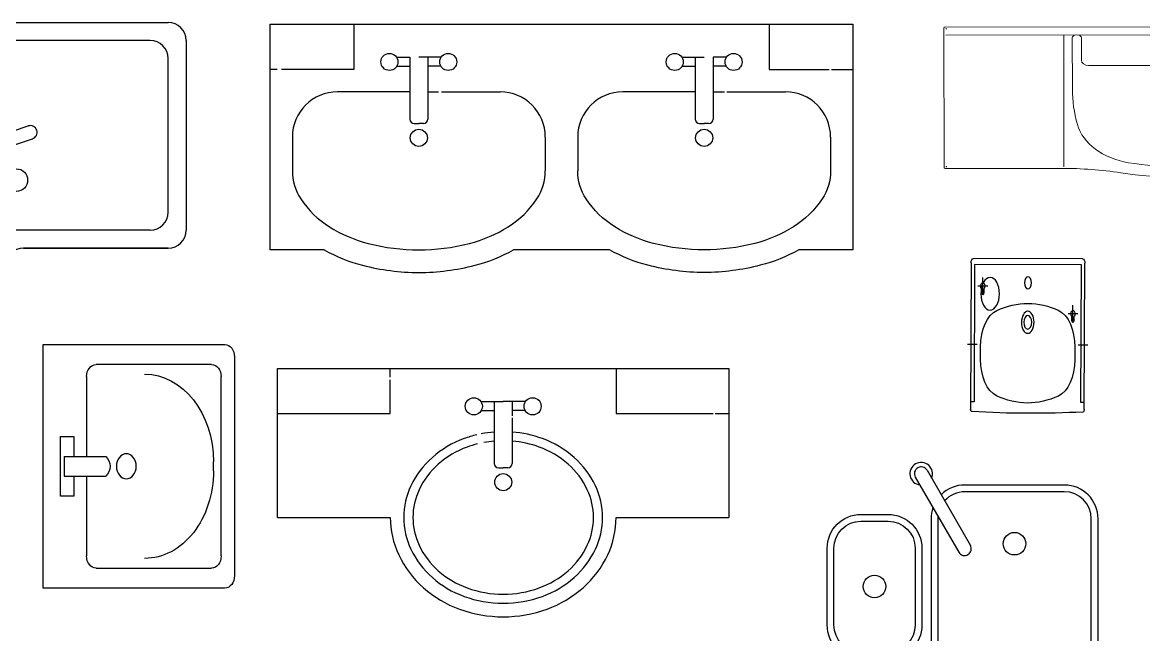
# Model space of a CAD drawing. Header units: millimetres. Extents: x -1044 to 14019, y -747 to 8847.
# Drawn here: x 8381 to 10864, y 1716 to 3072 of the extents above; entities that cross this region are included whole.
import ezdxf

# ---------------------------------------------------------------- set-up
doc = ezdxf.new("R2010")
doc.units = ezdxf.units.MM
doc.layers.add('SANTEH', color=7, linetype='Continuous')

# ---------------------------------------------------------------- blocks, each defined once
blk = doc.blocks.new('s_12')
at = {"layer": 'SANTEH'}
for p, q in [((0, -2.273736754432321e-13), (-241.0603829939669, 0.8921886176137832)), ((0, -2.273736754432321e-13), (-241.0603829939669, 0.8921886176137832)), ((-246.5248572910541, -8.594725898843762), (-247.7230765717595, -332.3415133102374)), ((-246.5248572910541, -8.594725898843762), (-247.7230765717595, -332.3415133102374)), ((-238.937928780404, -12.42566151424876), (-240.0638933185655, -316.6499448643947)), ((-2.220976110652373, -13.3017746612752), (-238.937928780404, -12.42566151424876)), ((-3.346940648812961, -317.5260580114202), (-2.220976110652373, -13.3017746612752)), ((4.195882232746953, -333.2738906043207), (5.39410151345237, -9.527103192927143)), ((4.195882232746953, -333.2738906043207), (5.39410151345237, -9.527103192927143)), ((-220.7246546452106, -79.04304424709085), (-220.58390907794, -41.01500882832192)), ((-209.7957060510362, -60.06921521417576), (-231.5128576721154, -59.98883786123702)), ((-222.8822952505916, -75.23220296999102), (-222.8503748710391, -66.60763774813518)), ((-218.5069445468025, -66.62371321872365), (-218.5388649263759, -75.24827844057859)), ((-10.22310404474956, -121.6535435312364), (-31.94025566582786, -121.5731661782977)), ((-21.15205263892403, -140.6273725641515), (-21.01130707165339, -102.5993371453826)), ((-23.30969324430407, -136.8165312870508), (-23.27777286475157, -128.1919660651968)), ((-18.93434254051499, -128.2080415357843), (-18.96626292008841, -136.8326067576384)), ((-232.8362032766981, -189.2810315561367), (-254.3183671623892, -189.2015239163395)), ((-225.5972883023614, -222.0123819510711), (-225.4959514939264, -194.6321964495585)), ((-17.01129593157657, -195.4038190377653), (-17.11263274001158, -222.7840045392779)), ((-9.631635389970143, -190.1071340139299), (11.85052849572003, -190.186641653728)), ((-240.0638933185655, -316.6499448643947), (-247.6648963859434, -316.6218127908653)), ((4.25406241856399, -317.5541900849487), (-3.346940648812961, -317.5260580114202))]:
    blk.add_line(p, q, dxfattribs=at)
at = {"layer": 'SANTEH', "extrusion": (0, 0, -1)}
for centre, major_axis, ratio, start_param, end_param in [((-241.0955693857845, -8.614820237077993), (-0.03518639181741144, -9.507008854692009), 0.571082659988276, 1.570796326794901, 3.141592653589808), ((-241.0955693857845, -8.614820237077993), (-0.03518639181741144, -9.507008854692009), 0.571082659988276, 1.570796326794901, 3.141592653589808), ((-0.03518639181766048, -9.507008854692003), (-0.03518639181792757, -9.507008854692005), 0.5710826599882761, 3.141592653589713, 4.712388980384663), ((-0.03518639181766048, -9.507008854692003), (-0.03518639181792757, -9.507008854692005), 0.5710826599882761, 3.141592653589713, 4.712388980384663), ((-204.4066127536125, -77.03550022154218), (-0.1337082889053057, -36.12663364782924), 0.5710826599882747, 1.570796326794911, 7.853981633974497), ((-120.7272352911614, -52.79315527746826), (-0.04926094854451956, -13.30981239656887), 0.5710826599882705, 1.570796326794893, 7.853981633974479), ((-220.7105800884838, -75.24024070528435), (-0.01407455672764684, -3.802803541877252), 0.5710826599881978, 4.712388980384586, 7.853981633974379), ((-122.6288734880027, -566.59665265021), (-1.732743516116807, -468.1698548702201), 0.5710826599882669, 2.8815299009064, 3.401655406273185), ((-121.0509500958833, -140.2576367406357), (-0.09007716305218824, -24.33794266801155), 0.5710826599882589, 1.570796326794935, 7.853981633974522), ((-21.08167985528871, -121.6133548547671), (-0.02814911345445942, -7.605607083753828), 0.5710826599882735, 0.5235987756009726, 5.759586531578486), ((-121.0509500958833, -140.2576367406357), (-0.05629822690882892, -15.21121416750755), 0.5710826599882659, 1.570796326794866, 7.853981633974453), ((-21.13797808219624, -136.824569022345), (-0.01407455672703064, -3.802803541877256), 0.5710826599881977, 4.712388980384679, 7.853981633974472), ((-177.8195547359892, -222.1892121275334), (-0.3096402479950959, -83.6616779212894), 0.5710826599882703, 0.2600627526833672, 1.570796326794872), ((-64.89036630638384, -222.607174362812), (-0.3096402479941158, -83.66167792128934), 0.5710826599882737, -1.570796326794876, -0.2600627526833927), ((-119.9797107459372, 149.1804516613749), (-1.732743516116128, -468.169854870219), 0.5710826599882658, -0.2600627526833941, 0.2600627526833907), ((-95.8374492437033, 6672.176474220473), (-25.95945235870965, -7013.982698680579), 0.5710826599882604, -0.03066260454067549, 0.03066260454067526), ((-95.8374492437033, 6672.176474220473), (-25.95945235870965, -7013.982698680579), 0.5710826599882604, -0.03066260454067549, 0.03066260454067526), ((0.9383094895847535, -333.2618340013798), (-0.02111183509003925, -5.704205312814928), 0.571082659988311, -1.570796326794847, -0.03066260454057512), ((0.9383094895847535, -333.2618340013798), (-0.02111183509003925, -5.704205312814928), 0.571082659988311, -1.570796326794847, -0.03066260454057512)]:
    blk.add_ellipse(centre, major_axis=major_axis, ratio=ratio, start_param=start_param, end_param=end_param, dxfattribs=at)
at = {"layer": 'SANTEH', "extrusion": (0, 0, -0.9999999999999997)}
blk.add_ellipse((-220.6542818615753, -60.02902653770639), major_axis=(-0.0281491134535956, -7.60560708375372), ratio=0.5710826599882555, start_param=0.5235987756010863, end_param=5.759586531578606, dxfattribs=at)
at = {"layer": 'SANTEH', "extrusion": (0, 0, -0.9999999999999999)}
for centre, major_axis, ratio, start_param, end_param in [((-177.7182179275542, -194.8090266260217), (-0.3096402479942791, -83.66167792128955), 0.5710826599882758, 1.570796326794893, 2.881529900906395), ((-64.78902949794883, -195.2269888613002), (-0.309640247994284, -83.66167792128961), 0.5710826599882701, 3.401655406273186, 4.712388980384696)]:
    blk.add_ellipse(centre, major_axis=major_axis, ratio=ratio, start_param=start_param, end_param=end_param, dxfattribs=at)
at = {"layer": 'SANTEH', "extrusion": (0, 0, -0.9999999999999998)}
blk.add_ellipse((-244.4655038285978, -332.3535699131792), major_axis=(-0.0211118350899364, -5.704205312814517), ratio=0.5710826599882732, start_param=0.03066260454109915, end_param=1.570796326795094, dxfattribs=at)
blk.add_ellipse((-244.4655038285978, -332.3535699131792), major_axis=(-0.0211118350899364, -5.704205312814517), ratio=0.5710826599882732, start_param=0.03066260454109915, end_param=1.570796326795094, dxfattribs=at)
blk = doc.blocks.new('s_17')
at = {"layer": 'SANTEH'}
for p, q in [((-361.444962451671, 455.4662973427112), (-265.4253848350199, 289.1555103893697)), ((-387.425724565197, 440.4662973427112), (-291.406146948575, 274.1555103893697))]:
    blk.add_line(p, q, dxfattribs=at)
for points in [[(-277.6561732968257, -27.03370265731792), (-57.65617329682573, -27.03370265731792, 0.4142135623730951), (17.34382670317427, 47.96629734268208), (17.34382670317427, 347.9662973426821, 0.4142135623730951), (-57.65617329682573, 422.9662973426821), (-277.6561732968257, 422.9662973426821, 0.1967695390479343), (-330.2499422383844, 401.4349373901277)], [(-277.6561732968257, -12.03370265731792), (-57.65617329682573, -12.03370265731792, 0.4142135623730951), (2.343826703174273, 47.96629734268208), (2.343826703174273, 347.9662973426821, 0.4142135623730951), (-57.65617329682573, 407.9662973426821), (-277.6561732968257, 407.9662973426821, 0.2138042647151934), (-322.4360141418583, 387.9008169202789)], [(-348.4001270330918, 372.8719796213045, 0.08482843966369735), (-352.6561732968257, 347.9662973426821), (-352.6561732968257, 47.96629734268208, 0.4142135623730951), (-277.6561732968257, -27.03370265731792)], [(-337.374356984481, 353.7747857045397, 0.02424474674015618), (-337.6561732968257, 347.9662973426821), (-337.6561732968257, 47.96629734268208, 0.4142135623730951), (-277.6561732968257, -12.03370265731792)]]:
    blk.add_lwpolyline(points, format="xyb", dxfattribs=at)
for points in [[(-507.6561732968257, 357.9662973426821), (-447.6561732968257, 357.9662973426821, -0.4142135623730951), (-372.6561732968257, 282.9662973426821), (-372.6561732968257, 112.9662973426821, -0.4142135623730951), (-447.6561732968257, 37.96629734268208), (-507.6561732968257, 37.96629734268208, -0.4142135623730951), (-582.6561732968257, 112.9662973426821), (-582.6561732968257, 282.9662973426821, -0.4142135623730951)], [(-507.6561732968257, 342.9662973426821), (-447.6561732968257, 342.9662973426821, -0.4142135623730951), (-387.6561732968257, 282.9662973426821), (-387.6561732968257, 112.9662973426821, -0.4142135623730951), (-447.6561732968257, 52.96629734268208), (-507.6561732968257, 52.96629734268208, -0.4142135623730951), (-567.6561732968257, 112.9662973426821), (-567.6561732968257, 282.9662973426821, -0.4142135623730951)]]:
    blk.add_lwpolyline(points, format="xyb", close=True, dxfattribs=at)
for centre in [(-167.6561732968257, 292.9662973426821), (-477.6561732968257, 197.9662973426821)]:
    blk.add_circle(centre, 25, dxfattribs=at)
for centre, radius, start, end in [((-374.4353435084631, 447.9662973426821), 25, 336.8698976456161, 263.1301023545669), ((-374.4353435084631, 447.9662973426821), 15, 30.00000000015268, 210.0000000001527), ((-278.415765891812, 281.6555103893697), 15, 210.0000000001527, 30.00000000015268)]:
    blk.add_arc(centre, radius, start, end, dxfattribs=at)
blk = doc.blocks.new('s_19')
at = {"layer": 'SANTEH'}
for p, q in [((-1290, 0), (0, 0)), ((-1290, -500), (-1290, 0)), ((0, 0), (0, -500)), ((-1104.753307747189, -0.3055032857519109), (-1104.753307747189, -100.3055032857519)), ((-185.246692252811, -0.3055032857519109), (-185.246692252811, -100.3055032857519)), ((-1010.37205525575, -73.25959972612327), (-980.9546219580807, -73.25959972612327)), ((-980.9546219580807, -73.25959972612327), (-980.9546219580807, -210.2720590837998)), ((-911.5371886604116, -73.25959972612327), (-960.9546219580807, -73.25959972612327)), ((-940.9546219580807, -73.25959972612327), (-940.9546219580807, -210.2720590837998)), ((-378.4628113395884, -73.25959972612327), (-329.0453780419484, -73.25959972612327)), ((-349.0453780419484, -73.25959972612327), (-349.0453780419484, -210.2720590837998)), ((-309.0453780419484, -73.25959972612327), (-309.0453780419484, -210.2720590837998)), ((-279.6279447442794, -73.25959972612327), (-309.0453780419484, -73.25959972612327)), ((-1009.747645822645, -93.25959972612327), (-980.9546219580807, -93.25959972612327)), ((-912.1615980935167, -93.25959972612327), (-940.9546219580807, -93.25959972612327)), ((-377.8384019065124, -93.25959972612327), (-349.0453780419484, -93.25959972612327)), ((-280.2523541773844, -93.25959972612327), (-309.0453780419484, -93.25959972612327)), ((-1274.648771926615, -100.3055032857519), (-1290, -100.3055032857519)), ((-1104.753307747189, -100.3055032857519), (-1265.188038400578, -100.3055032857519)), ((-185.246692252811, -100.3055032857519), (-51.84825590153923, -100.3055032857519)), ((-47.1178891385207, -100.3055032857519), (0, -100.3055032857519)), ((-980.9546219580807, -150), (-1140.954621958081, -150)), ((-940.9546219580807, -150), (-917.5059127985733, -150)), ((-910.4103289499762, -150), (-780.9546219580807, -150)), ((-349.0453780419484, -150), (-509.0453780419484, -150)), ((-309.0453780419484, -150), (-283.636362105608, -150)), ((-278.9059953425894, -150), (-149.0453780419484, -150)), ((-970.9546219580807, -220.2720590837998), (-960.9546219580807, -220.2720590837998)), ((-950.9546219580807, -220.2720590837998), (-960.9546219580807, -220.2720590837998)), ((-339.0453780419484, -220.2720590837998), (-329.0453780419484, -220.2720590837998)), ((-319.0453780419484, -220.2720590837998), (-329.0453780419484, -220.2720590837998)), ((-1240.954621958081, -250), (-1240.954621958081, -325)), ((-680.9546219580807, -250), (-680.9546219580807, -325)), ((-609.0453780419484, -250), (-609.0453780419484, -325)), ((-49.04537804194842, -250), (-49.04537804194842, -325)), ((-1170.477622403385, -500), (-1290, -500)), ((-538.5683784872526, -500), (-751.4316215127474, -500)), ((0, -500), (-119.5223775966442, -500))]:
    blk.add_line(p, q, dxfattribs=at)
for points in [[(-1240.954621958081, -325, 0.1473733360632139), (-1222.240016698197, -387.1148475882947, 0.1071362639938622), (-1158.944520690304, -448.7436867076613, 0.07646786530060071), (-1072.847919218912, -485.7512065107294, 0.06341529084545691), (-960.9546219580807, -500, 0.06341529084545691), (-849.0613246972498, -485.7512065107294, 0.07646786530060076), (-762.9647232258576, -448.7436867076613, 0.1071362639938617), (-699.6692272179644, -387.1148475882947, 0.1473733360632141), (-680.9546219580807, -325, 0.1473733360632128)], [(-49.04537804194842, -325, -0.1473733360632139), (-67.759983301803, -387.1148475882947, -0.1071362639938622), (-131.0554793096962, -448.7436867076613, -0.07646786530060071), (-217.1520807811175, -485.7512065107294, -0.06341529084545691), (-329.0453780419484, -500, -0.06341529084545691), (-440.9386753027793, -485.7512065107294, -0.07646786530060076), (-527.0352767741715, -448.7436867076613, -0.1071362639938617), (-590.3307727820647, -387.1148475882947, -0.1473733360632141), (-609.0453780419484, -325, -0.1473733360632128)], [(-1170.477622403385, -500, 0.0642678124434457), (-1085.378982502996, -534.1554672009952, 0.0634152908454563), (-960.9546219580807, -550, 0.06341529084545708), (-836.5302614131651, -534.1554672009661, 0.06426781244344464), (-751.4316215127474, -500, 0.107136263993862)], [(-119.5223775966442, -500, -0.06426781244344526), (-204.6210174970329, -534.1554672009952, -0.06341529084545626), (-329.0453780419484, -550, -0.06341529084545731), (-453.469738586864, -534.1554672009661, -0.06426781244344389), (-538.5683784872526, -500, -0.1071362639938632)]]:
    blk.add_lwpolyline(points, format="xyb", dxfattribs=at)
for centre in [(-1026.103480685299, -83.76048942632042), (-895.8057632308628, -83.76048942632042), (-394.1942367691663, -83.76048942632042), (-263.8965193147305, -83.76048942632042), (-960.9546219580807, -251.7747281844204), (-329.0453780419484, -251.7747281844204)]:
    blk.add_circle(centre, 18.91418596032807, dxfattribs=at)
for centre, radius, start, end in [((-1140.954621958081, -250), 100, 90, 180), ((-780.9546219580807, -250), 100, 0, 90), ((-509.0453780419484, -250), 100, 90, 180), ((-149.0453780419484, -250), 100, 0, 90), ((-970.9546219580807, -210.2720590837998), 10, 180, 270), ((-950.9546219580807, -210.2720590837998), 10, 270, 0), ((-339.0453780419484, -210.2720590837998), 10, 180, 270), ((-319.0453780419484, -210.2720590837998), 10, 270, 0)]:
    blk.add_arc(centre, radius, start, end, dxfattribs=at)
blk = doc.blocks.new('s_20')
at = {"layer": 'SANTEH'}
for p, q in [((-1000, 0), (0, 0)), ((-1000, -330), (-1000, 0)), ((-750, -19.09056830537156), (-750, 0)), ((-250, 0), (-250, -100)), ((0, 0), (0, -330)), ((-750, -100), (-750, -25.22823470598087)), ((-549.417433297669, -73.25959972612327), (-500, -73.25959972612327)), ((-520, -73.25959972612327), (-520, -210.2720590837707)), ((-450.582566702331, -73.25959972612327), (-500, -73.25959972612327)), ((-480, -73.25959972612327), (-480, -105.018099294015)), ((-548.793023864564, -93.25959972612327), (-520, -93.25959972612327)), ((-451.206976135436, -93.25959972612327), (-480, -93.25959972612327)), ((-1000, -100), (-750, -100)), ((-480, -109.1099037451204), (-480, -210.2720590837707)), ((-250, -100), (-34.71007294463925, -100)), ((-30.6155132415297, -100), (0, -100)), ((-510, -220.2720590837707), (-500, -220.2720590837707)), ((-490, -220.2720590837707), (-500, -220.2720590837707)), ((-1000, -330), (-750, -330)), ((-250, -330), (0, -330))]:
    blk.add_line(p, q, dxfattribs=at)
for points in [[(-720, -330, 0.1104285698398744), (-704.3523814323125, -399.9855308729748, 0.102660807903473), (-656.9578584498668, -463.04208635338, 0.09329786869118896), (-586.8107503039064, -504.6716755911475, 0.08760825305666155), (-500, -520, 0.0876082530566534), (-413.1892496960936, -504.6716755911766, 0.09329786869121331), (-343.0421415501041, -463.0420863533509, 0.1026608079034446), (-295.6476185676875, -399.9855308730039, 0.1104285698398875), (-280, -330, 0.1104285698398787), (-295.6476185676875, -260.0144691270252, 0.1026608079034583), (-343.0421415501041, -196.9579136466491, 0.0932978686912091), (-413.1892496961227, -155.3283244088525, 0.06774309031535576), (-480, -140.7902266332239, 0.08760825305665305)], [(-558.5917824278004, -146.8644887037517, 0.02908022996863671), (-586.8107503039064, -155.3283244088525, 0.09329786869120744), (-656.9578584498959, -196.9579136466491, 0.1026608079034615), (-704.3523814323125, -260.0144691270252, 0.1104285698398761), (-720, -330, 0.1104285698398744)], [(-520, -140.7902266332239, 0.02870349601131202), (-548.8099124907167, -144.7436539225746, 0.09329786869120744)], [(-700, -330, 0.1104285698398757), (-686.2567673364538, -391.467975443491, 0.1026608079034679), (-643.745300552051, -448.0278160149173, 0.09329786869119527), (-579.9614263998228, -485.8810725657968, 0.08760825305665912), (-500, -500, 0.08760825305665876), (-420.0385736001772, -485.8810725657968, 0.0932978686911958), (-356.254699447949, -448.0278160149173, 0.1026608079034657), (-313.7432326635462, -391.467975443491, 0.1104285698398777), (-300, -330, 0.1104285698398786), (-313.7432326635462, -268.532024556509, 0.1026608079034655), (-356.254699447949, -211.9721839851118, 0.0932978686911943), (-420.0385736001772, -174.1189274342323, 0.0660401623564532), (-480, -160.8581555317214, 0.08760825305665951)], [(-557.1055365811044, -167.0910244022089, 0.02561992292347303), (-579.9614263998228, -174.1189274342323, 0.09329786869119511), (-643.745300552051, -211.9721839851118, 0.1026608079034665), (-686.2567673364538, -268.532024556509, 0.1104285698398768), (-700, -330, 0.1104285698398757)], [(-520, -160.8581555317214, 0.02474639499374777), (-542.8867850633687, -163.9725051559217, 0.09329786869119511)], [(-750, -330, 0.1104285698398766), (-731.4958025760425, -412.7618640172586, 0.102660807903467), (-676.776695296634, -485.5634918610449, 0.09329786869119643), (-597.0847361600026, -532.8575801292027, 0.08760825305665824), (-500, -550, 0.08760825305665824), (-402.9152638399974, -532.8575801292027, 0.09329786869119637), (-323.223304703366, -485.5634918610449, 0.1026608079034668), (-268.5041974239575, -412.7618640172586, 0.1104285698398762), (-250, -330, 0.1104285698398766)]]:
    blk.add_lwpolyline(points, format="xyb", dxfattribs=at)
for centre in [(-565.1488587272179, -83.76048942632042), (-434.8511412727821, -83.76048942632042), (-500, -251.7747281844204)]:
    blk.add_circle(centre, 18.91418596032807, dxfattribs=at)
for centre, start, end in [((-510, -210.2720590837707), 180, 270), ((-490, -210.2720590837707), 270, 0)]:
    blk.add_arc(centre, 10, start, end, dxfattribs=at)
blk = doc.blocks.new('s_21')
at = {"layer": 'SANTEH'}
for p, q in [((-250, -250), (0, 0)), ((0, 0), (610, 0)), ((183.4214534941129, -34.85733728369814), (35.85334083493217, -34.85733728369814)), ((570, -40), (256.4565464463667, -40)), ((650, -40), (650, -460)), ((183.4214534941129, -84.85733728369814), (-14.14665916506783, -84.85733728369814)), ((216.4565464463667, -80), (216.4565464463667, -256.9424987823004)), ((610, -420), (610, -80)), ((183.4214534941129, -134.8573372836981), (-64.14665916506783, -134.8573372836981)), ((183.4214534941129, -184.8573372836981), (-114.1466591650678, -184.8573372836981)), ((183.4214534941129, -234.8573372836981), (-165.8980935497966, -234.8573372836981)), ((66.09699921432184, -306.5522162638663), (299.9748117114941, -229.3864332006488)), ((-250, -860), (-250, -250)), ((75.4967964500247, -335.0415794004512), (309.374608947197, -257.8757963372336)), ((216.4565464463667, -288.5332365494396), (216.4565464463667, -420)), ((-170, -466.4565464463667), (170, -466.4565464463667)), ((570, -460), (256.4565464463667, -460)), ((-210, -820), (-210, -506.4565464463667)), ((210, -820), (210, -506.4565464463667)), ((610, -500), (290, -500)), ((290, -500), (610, -500)), ((250, -860), (250, -540)), ((170, -860), (-170, -860)), ((210, -900), (-210, -900))]:
    blk.add_line(p, q, dxfattribs=at)
blk.add_lwpolyline([(-209.6963437889062, -372.4567625830532), (-209.6963437889062, -309.0239164352242, -0.4142135623730951), (-169.6963437889062, -269.0239164352242), (-38.17898421702557, -269.0239164352242, -0.4142135623730951), (1.821015782974428, -309.0239164352242), (1.821015782974428, -372.4567625830532, -0.4142135623730951), (-38.17898421702557, -412.4567625830532), (-169.6963437889062, -412.4567625830532, -0.4142135623730951)], format="xyb", close=True, dxfattribs=at)
for centre in [(273.8245063241629, -349.1761230508273), (99.1761230508273, -523.8245063241629)]:
    blk.add_circle(centre, 25, dxfattribs=at)
for centre, radius, start, end in [((610, -40), 40, 0, 90), ((256.4565464463667, -80), 40, 90, 180), ((570, -80), 40, 0, 90), ((304.6747103293601, -243.6311147689412), 15, 288.2598201483934, 108.2598201483934), ((70.79689783215872, -320.7968978321587), 25, 55.12971779285954, 341.389922500341), ((70.79689783215872, -320.7968978321587), 15, 108.2598201483934, 288.2598201483934), ((256.4565464463667, -420), 40, 180, 270), ((570, -420), 40, 270, 0), ((-170, -506.4565464463667), 40, 90, 180), ((170, -506.4565464463667), 40, 0, 90), ((610, -460), 40, 270, 0), ((290, -540), 40, 90, 180), ((-170, -820), 40, 180, 270), ((170, -820), 40, 270, 0), ((-210, -860), 40, 180, 270), ((210, -860), 40, 270, 0)]:
    blk.add_arc(centre, radius, start, end, dxfattribs=at)
blk = doc.blocks.new('s_09')
at = {"color": 0, "lineweight": 0}
for p, q in [((-389.0233583118024, -0.233013561779444), (389.0233583118006, 0.2330135617785345)), ((-389.0233583118024, -0.233013561779444), (389.0233583118006, 0.2330135617785345)), ((-391.0101043225768, -311.7167724399224), (-391.1956963624943, -1.865113518369981)), ((-391.0101043225768, -311.7167724399224), (-391.1956963624943, -1.865113518369981)), ((-386.8394940186281, -17.8443324224063), (359.0421628115946, -17.39757122477386)), ((-126.0417119101585, -17.68812221344433), (-125.8666629071922, -309.9378543960611)), ((-106.8450394468236, -137.0510953930661), (-106.9126340213625, -24.19985961751627)), ((-86.88850967510189, -73.652276261304), (-86.9181373930478, -24.18788350149589)), ((347.7448327877355, -23.92753315322443), (347.7744605056796, -73.39192591303163)), ((367.7393294160502, -23.91555703720405), (367.8069239905908, -136.7667928127539)), ((391.1976499631164, -1.396482891480446), (391.3832436094162, -311.2508240539346)), ((391.1976499631164, -1.396482891480446), (391.3832436094162, -311.2508240539346)), ((332.1336265406862, -85.14304560048186), (-71.23360978708115, -85.38465072367762)), ((-130.2113454138962, -313.1913604355641), (-388.8358126714629, -313.3462688927866)), ((-130.2113454138962, -313.1913604355641), (-388.8358126714629, -313.3462688927866))]:
    blk.add_line(p, q, dxfattribs=at)
at = {"color": 0, "lineweight": 0, "extrusion": (0, 0, -1)}
for centre, major_axis, ratio, start_param, end_param in [((-389.0223815115914, -1.863811766628714), (2.173314850903695, 0.001301751743687676), 0.7503736534864759, 3.141592653590794, 4.712388980385141), ((-389.0223815115914, -1.863811766628714), (2.173314850903695, 0.001301751743687676), 0.7503736534864759, 3.141592653590794, 4.712388980385141), ((-384.6737982093637, -5.122804672844723), (2.173314850903917, 0.001301751741768073), 0.750373653486476, 3.141592653590158, 4.712388980384783), ((-98.21937461774723, -24.1946526105512), (8.693259403615889, 0.005207006964845832), 0.7503736534863616, 3.141592653589809, 4.712388980384641), ((-95.61139679666303, -24.19309050846186), (8.693259403615665, 0.005207006967705186), 0.7503736534863806, -1.570796326794698, 3.195221864871201e-13), ((356.4380921913507, -23.92232614625846), (8.693259403615448, 0.005207006963959079), 0.7503736534863934, 3.141592653589546, 4.71238898038454), ((359.0460700124349, -23.92076404416912), (8.693259403615446, 0.00520700696517758), 0.7503736534863933, 4.712388980384644, 6.283185307179527), ((130.4242878596961, -42.32264822166962), (15.21320395632743, 0.00911226218811093), 0.7503736534864215, 3.141592653589703, 9.424777960769289), ((-71.24064274859484, -73.64290364876524), (15.64786692650803, 0.009372612536994038), 0.7503736534864102, 1.570796326794849, 3.141592653589669), ((332.1265935791744, -73.40129852556947), (15.64786692650781, 0.009372612537756128), 0.750373653486368, -5.440092820663267e-14, 1.570796326794914), ((130.4809422718827, -136.90894410291), (30.42640791265485, 0.01822452437771155), 0.750373653486396, 3.141592653589768, 9.424777960769354), ((393.2036742025466, -136.7515809055649), (500.0487136493711, 0.2995144875037455), 0.7503736534863881, 2.930160937998693, 3.141592653589798), ((-132.2417896587776, -137.0663073002588), (500.0487136493678, 0.2995144875024536), 0.7503736534863934, -7.993605777301127e-15, 0.211431715591097), ((48.23529096749917, -192.5241764271796), (147.1893849618147, 0.08816211701038576), 0.7503736534863895, 1.782519680764057, 2.930160937998705), ((212.7931583187819, -192.4256110995238), (147.1893849618158, 0.08816211701041092), 0.7503736534863857, 0.2114317155911094, 1.359072972825743), ((-388.8367894716721, -311.7154706879373), (2.173314850903924, 0.00130175174172163), 0.7503736534864732, 1.570796326794973, 3.141592653440666), ((-388.8367894716721, -311.7154706879373), (2.173314850903924, 0.00130175174172163), 0.7503736534864732, 1.570796326794973, 3.141592653440666), ((-384.4921133702846, -308.4512707747554), (2.173314850903696, 0.001301751741876218), 0.7503736534865518, 1.570796326795027, 3.141592653589684), ((-129.915374950242, -807.3232165048239), (658.5143998238823, 0.3944307776485078), 0.7503736534864133, -1.570796326794871, -1.371459021812546), ((-129.915374950242, -807.3232165048239), (658.5143998238823, 0.3944307776485078), 0.7503736534864133, -1.570796326794871, -1.371459021812546), ((130.3021878334366, 161.527127384471), (658.5143998239132, 0.3944307776332281), 0.7503736534863787, 1.371459021812585, 1.770133631777216), ((130.3021878334366, 161.527127384471), (658.5143998239132, 0.3944307776332281), 0.7503736534863787, 1.371459021812585, 1.770133631777216), ((391.6801892667063, -807.0107960868972), (658.5143998239677, 0.3944307776503867), 0.7503736534863154, 4.513051675402404, 4.709099500768097), ((391.6801892667063, -807.0107960868972), (658.5143998239677, 0.3944307776503867), 0.7503736534863154, 4.513051675402404, 4.709099500768097), ((384.8613582147555, -308.0144335611621), (2.173314850903697, 0.001301751740847915), 0.750373653486536, -1.643130076445232e-13, 1.560992248165696), ((389.2099287585115, -311.2521258056768), (2.173314850903916, 0.001301751742445002), 0.7503736534862296, 2.05835348765504e-13, 1.567506847178741), ((389.2099287585115, -311.2521258056768), (2.173314850903916, 0.001301751742445002), 0.7503736534862296, 2.05835348765504e-13, 1.567506847178741)]:
    blk.add_ellipse(centre, major_axis=major_axis, ratio=ratio, start_param=start_param, end_param=end_param, dxfattribs=at)
at = {"color": 0, "lineweight": 0, "extrusion": (0, 0, -0.9999999999999999)}
blk.add_ellipse((130.4809422718827, -136.90894410291), major_axis=(17.38651880723155, 0.01041401393133518), ratio=0.7503736534863713, start_param=3.141592653589868, end_param=9.424777960769454, dxfattribs=at)
at = {"color": 0, "lineweight": 0, "extrusion": (0, 0, -0.9999999999999998)}
blk.add_ellipse((130.3421785155297, 94.76144500896226), major_axis=(538.7233315813077, 0.322679447346656), ratio=0.7503736534863937, start_param=1.359072972825748, end_param=1.782519680764049, dxfattribs=at)
blk = doc.blocks.new('Rac7')
at = {"color": 0}
for p, q in [((-39473.61721085945, -23808.42117611624), (-38988.30350479329, -23808.42117611624)), ((-39500.5790700845, -24232.10769044356), (-39500.5790700845, -23829.60549407879)), ((-38961.34164556725, -23829.60549407879), (-38961.34164556725, -24232.10769044356)), ((-39456.5234781563, -23859.14371952406), (-39456.5234781563, -24114.924139784)), ((-39032.35909672246, -23837.95940156112), (-39429.56161893126, -23837.95940156112)), ((-39221.09211129884, -23854.90685593216), (-39240.8286043539, -23854.90685593139)), ((-39005.39723749642, -24114.92413978362), (-39005.3972374974, -23859.14371952444)), ((-39005.3972374974, -23859.14371952444), (-39005.3972374974, -23859.14371952444)), ((-39252.52984520671, -24185.89597805267), (-39252.52984520671, -24093.57448542167)), ((-39209.39087044504, -24185.89597805267), (-39209.39087044504, -24093.57448542167)), ((-39429.56161893126, -24136.10845774654), (-39252.52984520572, -24136.10845774732)), ((-39209.39087044504, -24136.10845774732), (-39032.35909672148, -24136.10845774654)), ((-39297.04374571914, -24164.01005671361), (-39252.52984520671, -24164.01005671361)), ((-39297.04374571914, -24193.54828215888), (-39297.04374571914, -24164.01005671361)), ((-39209.39087044504, -24164.01005671361), (-39164.87696993358, -24164.01005671361)), ((-39164.87696993358, -24164.01005671361), (-39164.87696993358, -24193.54828215888)), ((-39164.87696993358, -24193.54828215888), (-39297.04374571914, -24193.54828215888)), ((-39252.52984520671, -24185.89597805267), (-39209.39087044504, -24185.89597805267)), ((-38961.34164556725, -24232.10769044356), (-39500.5790700845, -24232.10769044356))]:
    blk.add_line(p, q, dxfattribs=at)
at = {"color": 0, "extrusion": (0, 0, -1)}
for centre, major_axis, ratio, start_param, end_param in [((-39473.61721085945, -23829.60549407879), (-26.96185922544828, -9.842192964323758e-12), 0.7857142857141508, 1.211384456483703e-13, 1.570796326795048), ((-38988.30350479329, -23829.60549407879), (-26.96185922544828, -9.842192964323758e-12), 0.7857142857141508, 1.570796326795048, 3.141592653589929), ((-39429.56161893101, -23859.14371952386), (-26.96185922530275, -1.743337342576404e-11), 0.7857142857143438, 1.360184548997665e-13, 1.570796326785824), ((-39240.82860435329, -24007.43394526389), (-194.1253864231766, -2.586269684055198e-12), 0.7857142857143045, 6.465885726527949e-14, 1.570796326791721), ((-39221.09211129871, -24007.43394526408), (-194.1253864224418, -1.603487204108153e-11), 0.7857142857142804, 1.570796326794268, 3.141592653589817), ((-39032.359096723, -23859.14371952409), (-26.9618592255938, -1.341028725073248e-11), 0.7857142857144978, 1.570796326814852, 3.141592653589739), ((-39230.96035782588, -24104.03082472277), (-25.34457466838285, -1.224571432665324e-11), 0.7857142857141934, 0.5528155528118132, 2.588777100771062), ((-39429.56161893137, -24114.9241397841), (-26.96185922493169, -8.477217297576282e-12), 0.7857142857143627, -1.570796326799507, 5.670513846715404e-14), ((-39032.3590967216, -24114.9241397839), (-26.96185922517542, 4.088171132276112e-12), 0.7857142857142763, -3.141592653589643, -1.570796326799468)]:
    blk.add_ellipse(centre, major_axis=major_axis, ratio=ratio, start_param=start_param, end_param=end_param, dxfattribs=at)
blk.add_ellipse((-39231.00426818355, -24048.02331776096), major_axis=(-27.85480897673187, 3.253154199060641e-13), ratio=0.7857142857144068, dxfattribs=at)

msp = doc.modelspace()

# ---------------------------------------------------------------- block references
at = {"layer": 'SANTEH'}
for name, p in [('s_21', (8093.454936327144, 3071.598550874018)), ('s_19', (10219.58197471467, 3067.778321809514)), ('s_09', (10812.85167737921, 3061.456173399674)), ('s_12', (10728.33100299045, 2547.620516638925)), ('s_20', (9945.515266320108, 2305.044326179181)), ('s_17', (10745.62605236282, 1624.03633882533))]:
    msp.add_blockref(name, p, dxfattribs=at)
at = {"layer": 'SANTEH', "rotation": 270}
msp.add_blockref('Rac7', (32658.85853582806, -37142.55853330767), dxfattribs=at)

doc.saveas('drawing.dxf')
